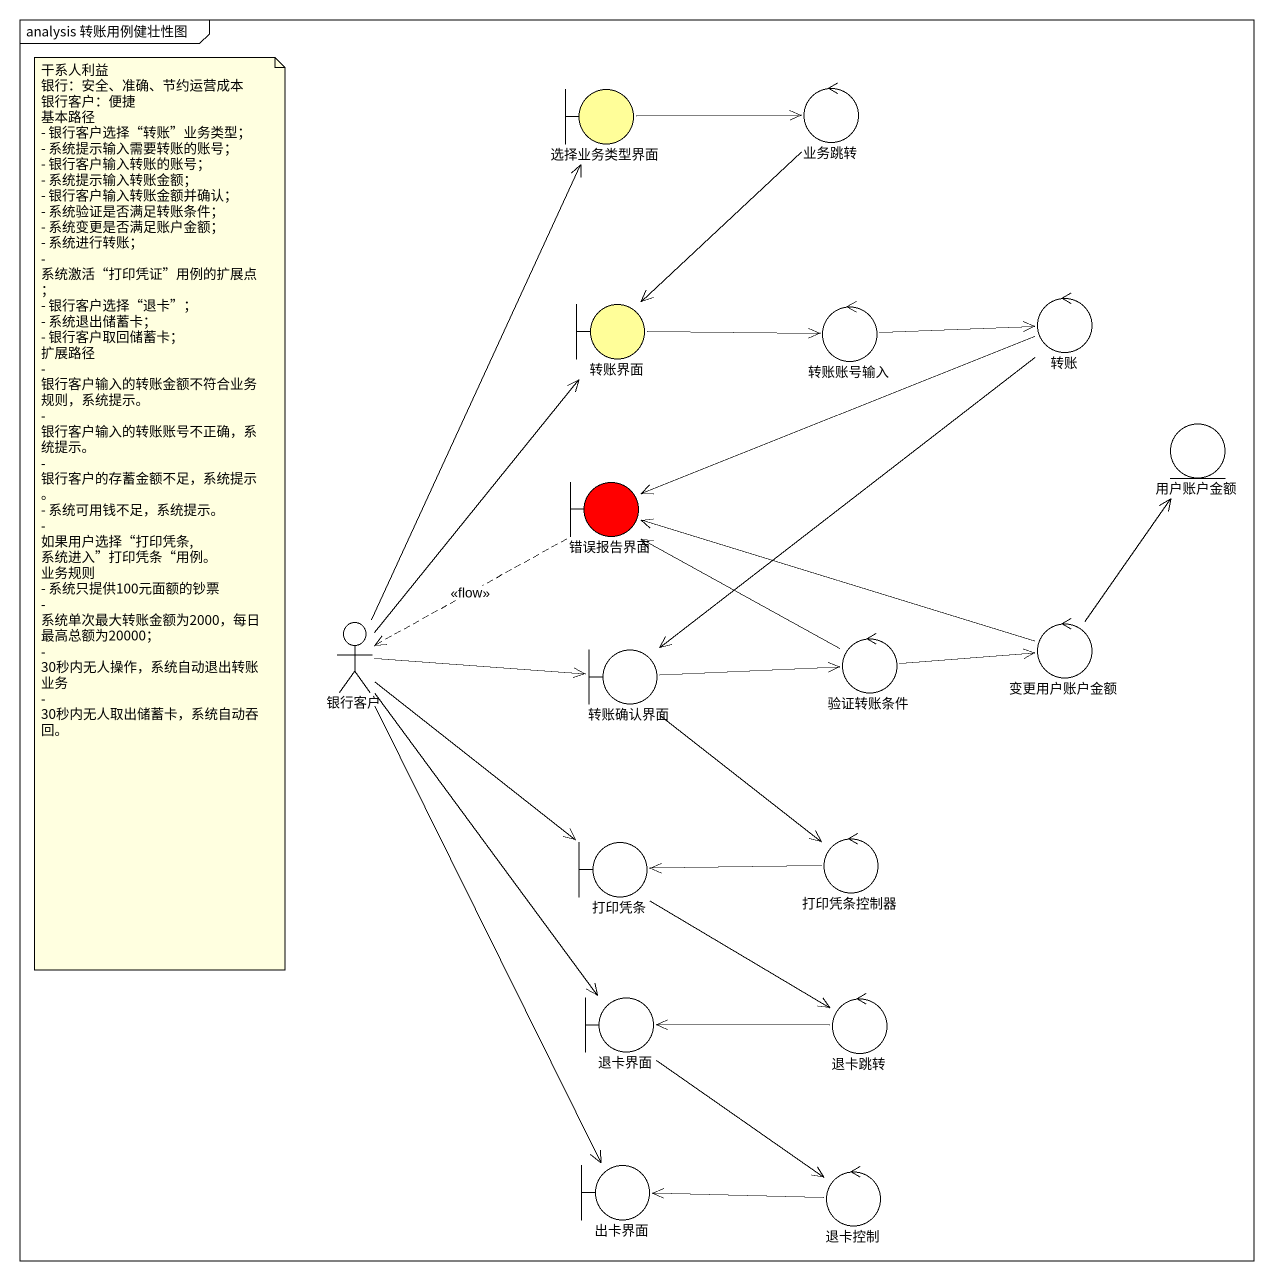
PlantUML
@startuml
mainframe analysis 转账用例健壮性图
boundary 选择业务类型界面 #FFFE99
control 业务跳转
boundary 转账界面 #FFFE99
control 转账账号输入
control 转账
entity 用户账户金额
boundary 错误报告界面 #FF0000
actor 银行客户
boundary 转账确认界面
control 验证转账条件
control 变更用户账户金额
boundary 打印凭条
control 打印凭条控制器
boundary 退卡界面
control 退卡跳转
boundary 出卡界面
control 退卡控制
选择业务类型界面 -right-> 业务跳转
业务跳转 --> 转账界面
转账界面 -right-> 转账账号输入
转账账号输入 -right-> 转账
转账 -left-> 错误报告界面
转账 --> 转账确认界面
错误报告界面 .left.> 银行客户 : <<flow>>
银行客户 -up-> 选择业务类型界面
银行客户 -up-> 转账界面
银行客户 -right-> 转账确认界面
银行客户 --> 打印凭条
银行客户 --> 退卡界面
银行客户 --> 出卡界面
转账确认界面 -right-> 验证转账条件
转账确认界面 --> 打印凭条控制器
验证转账条件 -up-> 错误报告界面
验证转账条件 -right-> 变更用户账户金额
变更用户账户金额 -up-> 用户账户金额
变更用户账户金额 -left-> 错误报告界面
打印凭条 --> 退卡跳转
打印凭条控制器 -left-> 打印凭条
退卡界面 --> 退卡控制
退卡跳转 -left-> 退卡界面
退卡控制 -left-> 出卡界面
note as N1
  干系人利益
  银行：安全、准确、节约运营成本
  银行客户：便捷
  基本路径
  - 银行客户选择“转账”业务类型；
  - 系统提示输入需要转账的账号；
  - 银行客户输入转账的账号；
  - 系统提示输入转账金额；
  - 银行客户输入转账金额并确认；
  - 系统验证是否满足转账条件；
  - 系统变更是否满足账户金额；
  - 系统进行转账；
  - 系统激活“打印凭证”用例的扩展点；
  - 银行客户选择“退卡”；
  - 系统退出储蓄卡；
  - 银行客户取回储蓄卡；
  扩展路径
  - 银行客户输入的转账金额不符合业务规则，系统提示。
  - 银行客户输入的转账账号不正确，系统提示。
  - 银行客户的存蓄金额不足，系统提示。
  - 系统可用钱不足，系统提示。
  - 如果用户选择“打印凭条,系统进入”打印凭条“用例。
  业务规则
  - 系统只提供100元面额的钞票
  - 系统单次最大转账金额为2000，每日最高总额为20000；
  - 30秒内无人操作，系统自动退出转账业务
  - 30秒内无人取出储蓄卡，系统自动吞回。
end note
@enduml
